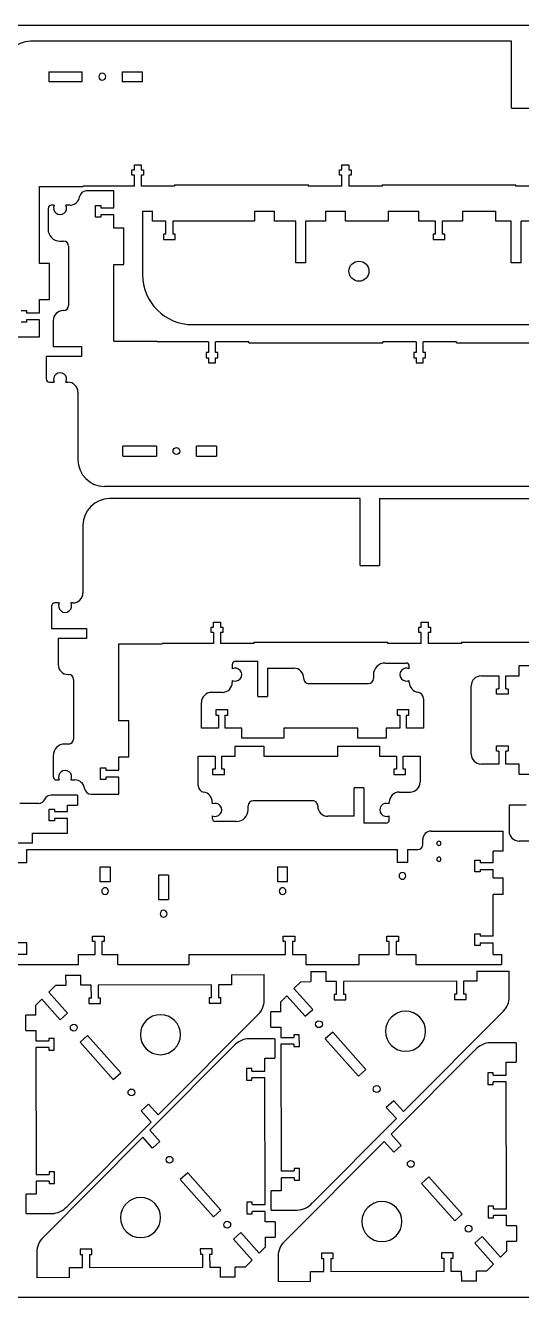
# Model space of a CAD drawing. Header units: millimetres. Extents: x -2614 to 1371, y 670 to 4202.
# Drawn here: x 528 to 825, y 3440 to 4202 of the extents above; entities that cross this region are included whole.
import ezdxf

# ---------------------------------------------------------------- set-up
doc = ezdxf.new("R2010")
doc.units = ezdxf.units.MM
doc.linetypes.add('HIDDEN', pattern=[9.525, 6.35, -3.175])
doc.layers.get('0').update_dxf_attribs({"lineweight": 70})
doc.layers.add('Hidden', color=7, linetype='HIDDEN', lineweight=70)

msp = doc.modelspace()

# ---------------------------------------------------------------- linework, layer by layer
at = {"color": 7, "lineweight": -3}
for p, q in [((1371.33, 4201.8), (101.33, 4201.8)), ((818.85, 4192.3), (530.81, 4192.3)), ((818.85, 4152.3), (818.85, 4192.3)), ((541.79, 4174.1), (561.79, 4174.1)), ((541.79, 4174.1), (541.79, 4168.1)), ((561.79, 4168.1), (561.79, 4174.1)), ((585.79, 4174.1), (597.79, 4174.1)), ((585.79, 4174.1), (585.79, 4168.1)), ((597.79, 4168.1), (597.79, 4174.1)), ((561.79, 4168.1), (541.79, 4168.1)), ((597.79, 4168.1), (585.79, 4168.1)), ((818.85, 4152.3), (838.4, 4152.3)), ((591.55, 4112.1), (591.55, 4115.3)), ((591.55, 4115.3), (593, 4115.3)), ((593, 4115.3), (593, 4118.3)), ((593, 4118.3), (597.1, 4118.3)), ((597.1, 4118.3), (597.1, 4115.3)), ((597.1, 4115.3), (598.55, 4115.3)), ((598.55, 4115.3), (598.55, 4112.1)), ((715.88, 4112.1), (715.88, 4115.3)), ((715.88, 4115.3), (717.33, 4115.3)), ((717.33, 4115.3), (717.33, 4118.3)), ((717.33, 4118.3), (721.43, 4118.3)), ((721.43, 4118.3), (721.43, 4115.3)), ((721.43, 4115.3), (722.88, 4115.3)), ((722.88, 4115.3), (722.88, 4112.1)), ((593, 4112.1), (591.55, 4112.1)), ((593, 4105.6), (593, 4112.1)), ((598.55, 4112.1), (597.1, 4112.1)), ((597.1, 4112.1), (597.1, 4105.6)), ((717.33, 4112.1), (715.88, 4112.1)), ((717.33, 4105.6), (717.33, 4112.1)), ((722.88, 4112.1), (721.43, 4112.1)), ((721.43, 4112.1), (721.43, 4105.6)), ((536.29, 4059.25), (536.29, 4105.3)), ((536.29, 4105.3), (562.25, 4105.3)), ((562.25, 4105.3), (562.25, 4105.6)), ((593, 4105.6), (562.25, 4105.6)), ((580.7, 4102.64), (564.2, 4102.64)), ((580.7, 4092.46), (580.7, 4102.64)), ((617.1, 4105.6), (597.1, 4105.6)), ((617.1, 4106.3), (617.1, 4105.6)), ((617.1, 4106.3), (697.33, 4106.3)), ((697.33, 4105.6), (697.33, 4106.3)), ((717.33, 4105.6), (697.33, 4105.6)), ((741.43, 4105.6), (721.43, 4105.6)), ((741.43, 4106.3), (741.43, 4105.6)), ((741.43, 4106.3), (821.49, 4106.3)), ((821.49, 4105.6), (821.49, 4106.3)), ((841.49, 4105.6), (821.49, 4105.6)), ((541.36, 4092.14), (541.36, 4079.64)), ((545.03, 4094.14), (543.36, 4094.14)), ((554.31, 4094.14), (552.07, 4094.14)), ((569.7, 4086.91), (569.7, 4093.91)), ((569.7, 4093.91), (572.9, 4093.91)), ((572.9, 4093.91), (572.9, 4092.46)), ((572.9, 4092.46), (580.7, 4092.46)), ((572.9, 4086.91), (569.7, 4086.91)), ((580.7, 4088.36), (572.9, 4088.36)), ((572.9, 4088.36), (572.9, 4086.91)), ((580.7, 4080.36), (580.7, 4088.36)), ((597.91, 4090.61), (603.91, 4090.61)), ((597.91, 4090.61), (597.91, 4052.58)), ((603.91, 4084.61), (603.91, 4090.61)), ((611.78, 4084.61), (603.91, 4084.61)), ((611.86, 4076.82), (611.78, 4084.61)), ((664.91, 4084.61), (615.96, 4084.61)), ((615.96, 4084.61), (615.96, 4076.82)), ((664.91, 4090.61), (664.91, 4084.61)), ((664.91, 4090.61), (676.91, 4090.61)), ((676.91, 4084.61), (676.91, 4090.61)), ((689.62, 4084.61), (676.91, 4084.61)), ((689.62, 4059.6), (689.62, 4084.61)), ((695.62, 4059.6), (695.62, 4084.61)), ((707.49, 4084.61), (695.62, 4084.61)), ((707.49, 4090.61), (707.49, 4084.61)), ((707.49, 4090.61), (719.49, 4090.61)), ((719.49, 4084.61), (719.49, 4090.61)), ((744.92, 4084.61), (719.49, 4084.61)), ((744.92, 4090.61), (744.92, 4084.61)), ((744.92, 4090.61), (763.36, 4090.61)), ((763.36, 4084.61), (763.36, 4090.61)), ((773.23, 4084.61), (763.36, 4084.61)), ((773.31, 4076.82), (773.23, 4084.61)), ((777.41, 4084.61), (777.41, 4076.82)), ((789.42, 4084.61), (777.41, 4084.61)), ((789.42, 4090.61), (789.42, 4084.61)), ((789.42, 4090.61), (809.42, 4090.61)), ((809.42, 4084.61), (809.42, 4090.61)), ((818.62, 4084.61), (809.42, 4084.61)), ((818.62, 4059.6), (818.62, 4084.61)), ((824.62, 4059.6), (824.62, 4084.61)), ((833.23, 4084.61), (824.62, 4084.61)), ((586.7, 4080.36), (580.7, 4080.36)), ((586.7, 4058.69), (586.7, 4080.36)), ((611.86, 4076.82), (610.41, 4076.8)), ((610.41, 4076.8), (610.41, 4073.6)), ((617.41, 4076.82), (615.96, 4076.82)), ((617.41, 4073.62), (617.41, 4076.82)), ((773.31, 4076.82), (771.86, 4076.8)), ((771.86, 4076.8), (771.86, 4073.6)), ((778.86, 4076.82), (777.41, 4076.82)), ((778.86, 4073.62), (778.86, 4076.82)), ((548.36, 4072.64), (550.64, 4072.64)), ((553.64, 4069.64), (553.64, 4033.97)), ((610.41, 4073.6), (617.41, 4073.62)), ((771.86, 4073.6), (778.86, 4073.62)), ((542.29, 4059.25), (536.29, 4059.25)), ((542.29, 4037.58), (542.29, 4059.25)), ((580.7, 4058.69), (586.7, 4058.69)), ((580.7, 4012.64), (580.7, 4058.69)), ((695.62, 4059.6), (689.62, 4059.6)), ((824.62, 4059.6), (818.62, 4059.6)), ((525.29, 4031.03), (528.49, 4031.03)), ((528.49, 4031.03), (528.49, 4029.58)), ((536.29, 4037.58), (542.29, 4037.58)), ((536.29, 4029.58), (536.29, 4037.58)), ((528.49, 4024.03), (525.29, 4024.03)), ((528.49, 4029.58), (536.29, 4029.58)), ((536.29, 4025.48), (528.49, 4025.48)), ((528.49, 4025.48), (528.49, 4024.03)), ((536.29, 4015.3), (536.29, 4025.48)), ((544.4, 4024.97), (544.4, 4009.47)), ((550.64, 4030.97), (550.4, 4030.97)), ((627.91, 4022.58), (830.42, 4022.58)), ((519.79, 4015.3), (536.29, 4015.3)), ((544.4, 4009.47), (561.45, 4009.47)), ((561.45, 4009.47), (561.45, 4003.47)), ((580.7, 4012.64), (606.66, 4012.64)), ((606.66, 4012.64), (606.66, 4012.34)), ((637.42, 4012.34), (606.66, 4012.34)), ((637.42, 4012.34), (637.42, 4005.84)), ((661.52, 4012.34), (641.52, 4012.34)), ((641.52, 4005.84), (641.52, 4012.34)), ((661.52, 4011.64), (661.52, 4012.34)), ((661.52, 4011.64), (741.75, 4011.64)), ((761.75, 4012.34), (741.75, 4012.34)), ((741.75, 4012.34), (741.75, 4011.64)), ((761.75, 4012.34), (761.75, 4005.84)), ((785.85, 4012.34), (765.85, 4012.34)), ((765.85, 4005.84), (765.85, 4012.34)), ((785.85, 4011.64), (785.85, 4012.34)), ((785.85, 4011.64), (865.9, 4011.64)), ((561.45, 4003.47), (540.27, 4003.47)), ((540.27, 4003.47), (540.27, 3990.14)), ((635.97, 4005.84), (635.97, 4002.64)), ((637.42, 4005.84), (635.97, 4005.84)), ((635.97, 4002.64), (637.42, 4002.64)), ((637.42, 4002.64), (637.42, 3999.64)), ((642.97, 4005.84), (641.52, 4005.84)), ((641.52, 4002.64), (642.97, 4002.64)), ((641.52, 3999.64), (641.52, 4002.64)), ((642.97, 4002.64), (642.97, 4005.84)), ((760.3, 4005.84), (760.3, 4002.64)), ((761.75, 4005.84), (760.3, 4005.84)), ((760.3, 4002.64), (761.75, 4002.64)), ((761.75, 4002.64), (761.75, 3999.64)), ((767.3, 4005.84), (765.85, 4005.84)), ((765.85, 4002.64), (767.3, 4002.64)), ((765.85, 3999.64), (765.85, 4002.64)), ((767.3, 4002.64), (767.3, 4005.84)), ((637.42, 3999.64), (641.52, 3999.64)), ((761.75, 3999.64), (765.85, 3999.64)), ((542.27, 3988.14), (545.03, 3988.14)), ((552.07, 3988.14), (553.22, 3988.14)), ((559.22, 3982.14), (559.22, 3941.64)), ((606.21, 3949.84), (586.21, 3949.84)), ((586.21, 3943.84), (586.21, 3949.84)), ((606.21, 3949.84), (606.21, 3943.84)), ((642.21, 3949.84), (630.21, 3949.84)), ((630.21, 3943.84), (630.21, 3949.84)), ((642.21, 3949.84), (642.21, 3943.84)), ((586.21, 3943.84), (606.21, 3943.84)), ((630.21, 3943.84), (642.21, 3943.84)), ((863.26, 3925.64), (575.22, 3925.64)), ((728.25, 3918.36), (578.22, 3918.36)), ((728.25, 3878.36), (728.25, 3918.36)), ((739.79, 3918.36), (1166.71, 3918.36)), ((739.79, 3918.36), (739.79, 3878.36)), ((562.22, 3902.36), (562.22, 3861.86)), ((728.25, 3878.36), (739.79, 3878.36)), ((548.04, 3855.86), (545.36, 3855.86)), ((556.22, 3855.86), (555.07, 3855.86)), ((543.36, 3853.86), (543.36, 3840.54)), ((543.36, 3840.54), (564.45, 3840.54)), ((564.45, 3840.54), (564.45, 3834.54)), ((638.97, 3838.16), (638.97, 3841.36)), ((638.97, 3841.36), (640.42, 3841.36)), ((640.42, 3841.36), (640.42, 3844.36)), ((640.42, 3844.36), (644.52, 3844.36)), ((644.52, 3844.36), (644.52, 3841.36)), ((644.52, 3841.36), (645.97, 3841.36)), ((645.97, 3841.36), (645.97, 3838.16)), ((763.3, 3838.16), (763.3, 3841.36)), ((763.3, 3841.36), (764.75, 3841.36)), ((764.75, 3841.36), (764.75, 3844.36)), ((764.75, 3844.36), (768.85, 3844.36)), ((768.85, 3844.36), (768.85, 3841.36)), ((768.85, 3841.36), (770.3, 3841.36)), ((770.3, 3841.36), (770.3, 3838.16)), ((564.45, 3834.54), (547.4, 3834.54)), ((547.4, 3834.54), (547.4, 3819.04)), ((640.42, 3838.16), (638.97, 3838.16)), ((640.42, 3838.16), (640.42, 3831.66)), ((645.97, 3838.16), (644.52, 3838.16)), ((644.52, 3838.16), (644.52, 3831.66)), ((764.75, 3838.16), (763.3, 3838.16)), ((764.75, 3831.66), (764.75, 3838.16)), ((770.3, 3838.16), (768.85, 3838.16)), ((768.85, 3838.16), (768.85, 3831.66)), ((583.71, 3785.31), (583.71, 3831.36)), ((583.71, 3831.36), (609.67, 3831.36)), ((609.67, 3831.36), (609.67, 3831.66)), ((640.42, 3831.66), (609.67, 3831.66)), ((664.52, 3831.66), (644.52, 3831.66)), ((664.52, 3832.36), (664.52, 3831.66)), ((664.52, 3832.36), (744.75, 3832.36)), ((744.75, 3831.66), (744.75, 3832.36)), ((764.75, 3831.66), (744.75, 3831.66)), ((788.85, 3831.66), (768.85, 3831.66)), ((788.85, 3832.36), (788.85, 3831.66)), ((788.85, 3832.36), (868.83, 3832.36)), ((651.66, 3818.94), (651.66, 3816.48)), ((653.66, 3820.94), (666.99, 3820.94)), ((666.99, 3799.86), (666.99, 3820.94)), ((743.16, 3819.86), (755.66, 3819.86)), ((757.66, 3816.48), (757.66, 3817.86)), ((843.38, 3818.18), (823.38, 3818.18)), ((823.38, 3812.18), (823.38, 3818.18)), ((553.4, 3813.04), (553.64, 3813.04)), ((556.64, 3810.04), (556.64, 3774.37)), ((672.79, 3816.81), (688.48, 3816.81)), ((672.79, 3816.81), (672.79, 3799.86)), ((736.16, 3812.86), (736.16, 3810.58)), ((800.71, 3812.18), (811.34, 3812.18)), ((811.34, 3812.18), (811.34, 3804.38)), ((815.44, 3812.18), (823.38, 3812.18)), ((815.44, 3804.38), (815.44, 3812.18)), ((651.66, 3809.44), (651.66, 3808.29)), ((697.48, 3807.58), (733.16, 3807.58)), ((757.66, 3808.29), (757.66, 3809.44)), ((794.71, 3765.38), (794.71, 3806.18)), ((809.89, 3804.38), (811.34, 3804.38)), ((809.89, 3801.18), (809.89, 3804.38)), ((815.44, 3804.38), (816.89, 3804.38)), ((816.89, 3804.38), (816.89, 3801.18)), ((633.16, 3780.79), (633.16, 3796.29)), ((645.66, 3802.29), (639.16, 3802.29)), ((666.99, 3799.86), (672.79, 3799.86)), ((766.16, 3798.4), (766.16, 3780.79)), ((816.89, 3801.18), (809.89, 3801.18)), ((641.89, 3791.79), (641.89, 3788.59)), ((648.89, 3791.79), (641.89, 3791.79)), ((641.89, 3788.59), (643.34, 3788.59)), ((643.34, 3788.59), (643.34, 3780.79)), ((647.44, 3788.59), (648.89, 3788.59)), ((647.44, 3780.79), (647.44, 3788.59)), ((648.89, 3788.59), (648.89, 3791.79)), ((750.43, 3791.79), (750.43, 3788.59)), ((757.43, 3791.79), (750.43, 3791.79)), ((750.43, 3788.59), (751.88, 3788.59)), ((751.88, 3788.59), (751.88, 3780.79)), ((755.98, 3788.59), (757.43, 3788.59)), ((755.98, 3780.79), (755.98, 3788.59)), ((757.43, 3788.59), (757.43, 3791.79)), ((589.71, 3785.31), (583.71, 3785.31)), ((589.71, 3763.64), (589.71, 3785.31)), ((643.34, 3780.79), (633.16, 3780.79)), ((657.44, 3780.79), (647.44, 3780.79)), ((657.44, 3774.79), (657.44, 3780.79)), ((682.44, 3780.79), (682.44, 3774.79)), ((726.8, 3780.79), (682.44, 3780.79)), ((726.8, 3774.79), (726.8, 3780.79)), ((743.88, 3780.79), (743.88, 3774.79)), ((751.88, 3780.79), (743.88, 3780.79)), ((766.16, 3780.79), (755.98, 3780.79)), ((682.44, 3774.79), (657.44, 3774.79)), ((743.88, 3774.79), (726.8, 3774.79)), ((544.36, 3764.37), (544.36, 3751.86)), ((553.64, 3771.37), (551.36, 3771.37)), ((653.45, 3770.1), (670.53, 3770.1)), ((653.45, 3764.1), (653.45, 3770.1)), ((670.53, 3770.1), (670.53, 3764.1)), ((714.89, 3770.1), (739.89, 3770.1)), ((714.89, 3764.1), (714.89, 3770.1)), ((739.89, 3770.1), (739.89, 3764.1)), ((809.89, 3770.38), (816.89, 3770.38)), ((809.89, 3767.18), (809.89, 3770.38)), ((811.34, 3767.18), (809.89, 3767.18)), ((811.34, 3767.18), (811.34, 3759.38)), ((816.89, 3767.18), (815.44, 3767.18)), ((815.44, 3759.38), (815.44, 3767.18)), ((816.89, 3770.38), (816.89, 3767.18)), ((572.71, 3750.09), (572.71, 3757.09)), ((572.71, 3757.09), (575.91, 3757.09)), ((575.91, 3757.09), (575.91, 3755.64)), ((583.71, 3755.64), (583.71, 3763.64)), ((583.71, 3763.64), (589.71, 3763.64)), ((631.17, 3746.49), (631.17, 3764.1)), ((631.17, 3764.1), (641.35, 3764.1)), ((641.35, 3764.1), (641.35, 3756.3)), ((645.45, 3764.1), (653.45, 3764.1)), ((645.45, 3756.3), (645.45, 3764.1)), ((670.53, 3764.1), (714.89, 3764.1)), ((739.89, 3764.1), (749.89, 3764.1)), ((749.89, 3764.1), (749.89, 3756.3)), ((753.99, 3764.1), (764.17, 3764.1)), ((753.99, 3756.3), (753.99, 3764.1)), ((764.17, 3764.1), (764.17, 3748.61)), ((811.34, 3759.38), (800.71, 3759.38)), ((823.38, 3759.38), (815.44, 3759.38)), ((823.38, 3753.38), (823.38, 3759.38)), ((546.36, 3749.86), (548.04, 3749.86)), ((555.07, 3749.86), (557.32, 3749.86)), ((575.91, 3750.09), (572.71, 3750.09)), ((575.91, 3755.64), (583.71, 3755.64)), ((583.71, 3751.54), (575.91, 3751.54)), ((575.91, 3751.54), (575.91, 3750.09)), ((583.71, 3741.36), (583.71, 3751.54)), ((639.9, 3756.3), (639.9, 3753.1)), ((641.35, 3756.3), (639.9, 3756.3)), ((639.9, 3753.1), (646.9, 3753.1)), ((646.9, 3756.3), (645.45, 3756.3)), ((646.9, 3753.1), (646.9, 3756.3)), ((748.44, 3756.3), (748.44, 3753.1)), ((749.89, 3756.3), (748.44, 3756.3)), ((748.44, 3753.1), (755.44, 3753.1)), ((755.44, 3756.3), (753.99, 3756.3)), ((755.44, 3753.1), (755.44, 3756.3)), ((823.38, 3753.38), (843.38, 3753.38)), ((724.54, 3728.08), (724.54, 3745.04)), ((730.34, 3745.04), (724.54, 3745.04)), ((730.34, 3745.04), (730.34, 3723.95)), ((751.67, 3742.61), (758.17, 3742.61)), ((535.74, 3735.83), (524.45, 3735.83)), ((558.95, 3740.77), (543.14, 3740.77)), ((552.95, 3730.95), (552.95, 3734.77)), ((552.95, 3734.77), (558.95, 3734.77)), ((558.95, 3740.77), (558.95, 3734.77)), ((567.2, 3741.36), (583.71, 3741.36)), ((639.67, 3736.61), (639.67, 3735.45)), ((661.17, 3732.04), (661.17, 3734.31)), ((699.85, 3737.31), (664.17, 3737.31)), ((745.67, 3735.45), (745.67, 3736.61)), ((817.34, 3734.75), (817.34, 3719.26)), ((827.52, 3734.75), (817.34, 3734.75)), ((541.95, 3725.4), (541.95, 3732.4)), ((541.95, 3732.4), (545.15, 3732.4)), ((545.15, 3732.4), (545.15, 3730.95)), ((545.15, 3730.95), (552.95, 3730.95)), ((552.95, 3726.85), (545.15, 3726.85)), ((545.15, 3726.85), (545.15, 3725.4)), ((552.95, 3717.9), (552.95, 3726.85)), ((639.67, 3728.41), (639.67, 3727.04)), ((724.54, 3728.08), (708.84, 3728.08)), ((745.67, 3725.95), (745.67, 3728.41)), ((545.15, 3725.4), (541.95, 3725.4)), ((654.17, 3725.04), (641.67, 3725.04)), ((743.67, 3723.95), (730.34, 3723.95)), ((770.73, 3719.24), (813.93, 3719.24)), ((813.93, 3707.25), (813.93, 3719.24)), ((531.95, 3711.9), (512.95, 3711.9)), ((531.95, 3711.9), (531.95, 3717.9)), ((531.95, 3717.9), (552.95, 3717.9)), ((765.73, 3711.24), (765.73, 3714.24)), ((829.84, 3713.26), (823.34, 3713.26)), ((528.61, 3708.24), (750.53, 3708.24)), ((528.61, 3700.46), (528.61, 3708.24)), ((750.53, 3700.36), (750.53, 3708.24)), ((756.53, 3708.24), (762.73, 3708.24)), ((756.53, 3708.24), (756.53, 3700.36)), ((807.93, 3700.29), (807.93, 3707.25)), ((813.93, 3707.25), (807.93, 3707.25)), ((522.61, 3700.46), (528.61, 3700.46)), ((572.5, 3688.84), (572.5, 3697.84)), ((572.5, 3697.84), (578.5, 3697.84)), ((578.5, 3697.84), (578.5, 3688.84)), ((678.73, 3697.84), (678.73, 3688.84)), ((678.73, 3697.84), (684.73, 3697.84)), ((684.73, 3688.84), (684.73, 3697.84)), ((756.53, 3700.36), (750.53, 3700.36)), ((796.93, 3694.74), (796.93, 3701.74)), ((796.93, 3701.74), (800.13, 3701.74)), ((800.13, 3701.74), (800.13, 3700.29)), ((807.93, 3700.29), (800.13, 3700.29)), ((800.13, 3696.19), (807.93, 3696.19)), ((800.13, 3696.19), (800.13, 3694.74)), ((807.93, 3691.19), (807.93, 3696.19)), ((578.5, 3688.84), (572.5, 3688.84)), ((613.51, 3692.84), (607.51, 3692.84)), ((607.51, 3692.84), (607.51, 3678.18)), ((613.51, 3692.84), (613.51, 3678.18)), ((684.73, 3688.84), (678.73, 3688.84)), ((800.13, 3694.74), (796.93, 3694.74)), ((807.93, 3691.19), (813.93, 3691.19)), ((813.93, 3681.32), (813.93, 3691.19)), ((807.93, 3656.32), (807.93, 3681.32)), ((813.93, 3681.32), (807.93, 3681.32)), ((607.51, 3678.18), (613.51, 3678.18)), ((796.93, 3650.77), (796.93, 3657.77)), ((796.93, 3657.77), (800.13, 3657.77)), ((800.13, 3657.77), (800.13, 3656.32)), ((528.61, 3652.27), (522.61, 3652.27)), ((528.61, 3645.27), (528.61, 3652.27)), ((568.01, 3653.07), (568.01, 3656.27)), ((568.01, 3656.27), (575.01, 3656.27)), ((569.46, 3653.07), (568.01, 3653.07)), ((569.46, 3645.27), (569.46, 3653.07)), ((575.01, 3653.07), (573.56, 3653.07)), ((573.56, 3653.07), (573.56, 3645.27)), ((575.01, 3656.27), (575.01, 3653.07)), ((682.07, 3653.07), (682.07, 3656.27)), ((682.07, 3656.27), (689.07, 3656.27)), ((683.52, 3653.07), (682.07, 3653.07)), ((683.52, 3645.27), (683.52, 3653.07)), ((689.07, 3653.07), (687.62, 3653.07)), ((687.62, 3653.07), (687.62, 3645.27)), ((689.07, 3656.27), (689.07, 3653.07)), ((744.13, 3653.07), (744.13, 3656.27)), ((744.13, 3656.27), (751.13, 3656.27)), ((745.58, 3653.07), (744.13, 3653.07)), ((745.58, 3645.27), (745.58, 3653.07)), ((751.13, 3653.07), (749.68, 3653.07)), ((749.68, 3653.07), (749.68, 3645.27)), ((751.13, 3656.27), (751.13, 3653.07)), ((800.13, 3650.77), (796.93, 3650.77)), ((807.93, 3656.32), (800.13, 3656.32)), ((800.13, 3652.22), (807.93, 3652.22)), ((800.13, 3652.22), (800.13, 3650.77)), ((807.93, 3645.26), (807.93, 3652.22)), ((528.61, 3645.27), (522.61, 3645.27)), ((559.51, 3639.27), (559.51, 3645.27)), ((559.51, 3645.27), (569.46, 3645.27)), ((573.56, 3645.27), (583.14, 3645.27)), ((583.14, 3639.27), (583.14, 3645.27)), ((625.56, 3645.27), (625.56, 3639.27)), ((625.56, 3645.27), (683.52, 3645.27)), ((687.62, 3645.27), (695.62, 3645.27)), ((695.62, 3645.27), (695.62, 3639.27)), ((727.58, 3639.27), (727.58, 3645.27)), ((727.58, 3645.27), (745.58, 3645.27)), ((749.68, 3645.27), (761.63, 3645.27)), ((761.63, 3645.27), (761.63, 3639.27)), ((807.93, 3645.26), (812.93, 3645.26)), ((812.93, 3645.26), (812.93, 3639.27)), ((515.51, 3639.27), (559.51, 3639.27)), ((583.14, 3639.27), (625.56, 3639.27)), ((695.62, 3639.27), (727.58, 3639.27)), ((698.7, 3635.01), (707.86, 3635.06)), ((698.7, 3635.01), (698.72, 3629.02)), ((707.87, 3629.05), (707.86, 3635.06)), ((761.63, 3639.27), (812.93, 3639.27)), ((798.08, 3635.25), (817.49, 3635.34)), ((798.08, 3635.25), (798.09, 3629.27)), ((817.53, 3619.87), (817.49, 3635.34)), ((551.88, 3632.96), (561.04, 3633.01)), ((551.88, 3632.96), (551.9, 3626.97)), ((561.05, 3627), (561.04, 3633.01)), ((639.24, 3627.19), (571.33, 3627.02)), ((639.28, 3619.41), (639.24, 3627.19)), ((651.27, 3627.22), (643.33, 3627.2)), ((643.33, 3627.2), (643.37, 3619.41)), ((651.26, 3633.2), (670.67, 3633.29)), ((651.26, 3633.2), (651.27, 3627.22)), ((670.71, 3617.82), (670.67, 3633.29)), ((692.72, 3629.01), (688.59, 3624.86)), ((692.72, 3629.01), (698.72, 3629.02)), ((714.06, 3629.06), (707.87, 3629.05)), ((714.1, 3621.26), (714.06, 3629.06)), ((786.06, 3629.24), (718.15, 3629.07)), ((718.15, 3629.07), (718.19, 3621.27)), ((786.1, 3621.46), (786.06, 3629.24)), ((798.09, 3629.27), (790.15, 3629.25)), ((790.15, 3629.25), (790.19, 3621.46)), ((545.9, 3626.96), (541.77, 3622.81)), ((541.77, 3622.81), (552.98, 3610.21)), ((545.9, 3626.96), (551.9, 3626.97)), ((567.24, 3627.01), (561.05, 3627)), ((567.28, 3619.21), (567.24, 3627.01)), ((571.33, 3627.02), (571.37, 3619.22)), ((684.35, 3620.6), (680.75, 3616.98)), ((684.35, 3620.6), (695.32, 3608.28)), ((688.59, 3624.86), (699.8, 3612.26)), ((714.1, 3621.26), (712.65, 3621.26)), ((712.65, 3621.26), (712.66, 3618.06)), ((719.65, 3621.28), (718.19, 3621.27)), ((719.66, 3618.08), (719.65, 3621.28)), ((786.1, 3621.46), (784.65, 3621.45)), ((784.65, 3621.45), (784.66, 3618.25)), ((791.65, 3621.47), (790.19, 3621.46)), ((791.66, 3618.27), (791.65, 3621.47)), ((537.53, 3618.55), (533.93, 3614.93)), ((533.94, 3608.93), (533.93, 3614.93)), ((537.53, 3618.55), (548.5, 3606.23)), ((567.28, 3619.21), (565.83, 3619.21)), ((565.83, 3619.21), (565.84, 3616.01)), ((565.84, 3616.01), (572.84, 3616.03)), ((572.83, 3619.23), (571.37, 3619.22)), ((572.84, 3616.03), (572.83, 3619.23)), ((639.28, 3619.41), (637.83, 3619.4)), ((637.83, 3619.4), (637.84, 3616.2)), ((637.84, 3616.2), (644.84, 3616.22)), ((644.83, 3619.42), (643.37, 3619.41)), ((644.84, 3616.22), (644.83, 3619.42)), ((680.76, 3610.98), (680.75, 3616.98)), ((695.32, 3608.28), (699.8, 3612.26)), ((712.66, 3618.06), (719.66, 3618.08)), ((784.66, 3618.25), (791.66, 3618.27)), ((533.94, 3608.93), (527.95, 3608.92)), ((527.95, 3599.77), (527.95, 3608.92)), ((548.5, 3606.23), (552.98, 3610.21)), ((667.21, 3609.33), (607.3, 3549.17)), ((680.76, 3610.98), (674.77, 3610.97)), ((674.77, 3601.82), (674.77, 3610.97)), ((814.03, 3611.38), (754.12, 3551.22)), ((527.95, 3599.77), (533.96, 3599.78)), ((533.96, 3599.78), (533.97, 3593.59)), ((564.95, 3596.77), (560.47, 3592.78)), ((564.95, 3596.77), (584.89, 3574.35)), ((674.77, 3601.82), (680.78, 3601.83)), ((680.78, 3601.83), (680.79, 3595.64)), ((691.79, 3597.09), (688.59, 3597.09)), ((688.59, 3597.09), (688.59, 3595.64)), ((691.8, 3590.09), (691.79, 3597.09)), ((711.77, 3598.82), (707.29, 3594.83)), ((711.77, 3598.82), (731.71, 3576.4)), ((533.97, 3593.59), (541.77, 3593.59)), ((541.78, 3589.49), (533.98, 3589.5)), ((533.98, 3589.5), (534.14, 3513.59)), ((544.97, 3595.04), (541.77, 3595.04)), ((541.77, 3595.04), (541.77, 3593.59)), ((541.78, 3589.49), (541.78, 3588.04)), ((544.98, 3588.04), (544.97, 3595.04)), ((560.47, 3592.78), (580.41, 3570.36)), ((602.3, 3540.05), (652.61, 3590.57)), ((677.18, 3594.82), (661.73, 3594.79)), ((677.18, 3594.82), (677.18, 3583.21)), ((680.79, 3595.64), (688.59, 3595.64)), ((688.6, 3591.54), (680.8, 3591.55)), ((680.8, 3591.55), (680.96, 3515.64)), ((688.6, 3591.54), (688.6, 3590.09)), ((688.6, 3590.09), (691.8, 3590.09)), ((707.29, 3594.83), (727.23, 3572.41)), ((821.66, 3592.4), (806.21, 3592.37)), ((821.66, 3592.4), (821.66, 3580.79)), ((541.78, 3588.04), (544.98, 3588.04)), ((671.2, 3583.2), (677.18, 3583.21)), ((671.21, 3575.46), (671.2, 3583.2)), ((746.78, 3537.63), (797.09, 3588.15)), ((580.41, 3570.36), (584.89, 3574.35)), ((663.41, 3576.91), (660.21, 3576.92)), ((660.21, 3576.92), (660.22, 3569.92)), ((663.41, 3575.46), (663.41, 3576.91)), ((663.41, 3575.46), (671.21, 3575.46)), ((727.23, 3572.41), (731.71, 3576.4)), ((807.89, 3574.49), (804.69, 3574.5)), ((804.69, 3574.5), (804.7, 3567.5)), ((807.89, 3573.04), (807.89, 3574.49)), ((815.68, 3580.78), (821.66, 3580.79)), ((815.69, 3573.04), (815.68, 3580.78)), ((660.22, 3569.92), (663.42, 3569.92)), ((663.42, 3569.92), (663.42, 3571.37)), ((671.22, 3571.37), (663.42, 3571.37)), ((671.38, 3495.46), (671.22, 3571.37)), ((804.7, 3567.5), (807.9, 3567.5)), ((807.89, 3573.04), (815.69, 3573.04)), ((807.9, 3567.5), (807.9, 3568.95)), ((815.7, 3568.95), (807.9, 3568.95)), ((815.86, 3493.04), (815.7, 3568.95)), ((601.51, 3555.67), (597.02, 3551.69)), ((597.02, 3551.69), (603.06, 3544.91)), ((601.51, 3555.67), (607.3, 3549.17)), ((748.33, 3557.72), (743.84, 3553.74)), ((743.84, 3553.74), (749.88, 3546.96)), ((748.33, 3557.72), (754.12, 3551.22)), ((603.06, 3544.91), (552.75, 3494.39)), ((749.88, 3546.96), (699.57, 3496.44)), ((538.15, 3475.63), (598.06, 3535.79)), ((603.85, 3529.28), (598.06, 3535.79)), ((608.33, 3533.27), (602.3, 3540.05)), ((752.81, 3530.85), (746.78, 3537.63)), ((603.85, 3529.28), (608.33, 3533.27)), ((682.63, 3473.21), (742.54, 3533.37)), ((748.33, 3526.86), (742.54, 3533.37)), ((748.33, 3526.86), (752.81, 3530.85)), ((534.14, 3513.59), (541.94, 3513.59)), ((541.93, 3515.04), (541.94, 3513.59)), ((545.13, 3515.04), (541.93, 3515.04)), ((545.15, 3508.04), (545.13, 3515.04)), ((624.95, 3514.59), (620.47, 3510.61)), ((644.89, 3492.18), (624.95, 3514.59)), ((680.96, 3515.64), (688.76, 3515.64)), ((688.75, 3517.09), (688.76, 3515.64)), ((691.95, 3517.09), (688.75, 3517.09)), ((691.97, 3510.09), (691.95, 3517.09)), ((541.95, 3509.49), (534.14, 3509.5)), ((534.14, 3509.5), (534.16, 3501.76)), ((541.95, 3509.49), (541.95, 3508.04)), ((541.95, 3508.04), (545.15, 3508.04)), ((640.41, 3488.19), (620.47, 3510.61)), ((688.77, 3511.54), (680.96, 3511.55)), ((680.96, 3511.55), (680.98, 3503.81)), ((688.77, 3511.54), (688.77, 3510.09)), ((688.77, 3510.09), (691.97, 3510.09)), ((769.43, 3512.17), (764.95, 3508.19)), ((784.89, 3485.77), (764.95, 3508.19)), ((789.37, 3489.76), (769.43, 3512.17)), ((534.16, 3501.76), (528.17, 3501.75)), ((528.17, 3490.13), (528.17, 3501.75)), ((680.98, 3503.81), (674.99, 3503.8)), ((674.99, 3492.18), (674.99, 3503.8)), ((528.17, 3490.13), (543.63, 3490.17)), ((640.41, 3488.19), (644.89, 3492.18)), ((663.57, 3496.91), (660.37, 3496.92)), ((660.37, 3496.92), (660.39, 3489.92)), ((663.57, 3495.46), (663.57, 3496.91)), ((663.57, 3495.46), (671.38, 3495.46)), ((663.59, 3489.92), (663.59, 3491.37)), ((671.39, 3491.37), (663.59, 3491.37)), ((671.4, 3485.18), (671.39, 3491.37)), ((674.99, 3492.18), (690.45, 3492.22)), ((808.05, 3494.49), (804.85, 3494.5)), ((804.85, 3494.5), (804.87, 3487.5)), ((808.05, 3493.04), (808.05, 3494.49)), ((808.05, 3493.04), (815.86, 3493.04)), ((660.39, 3489.92), (663.59, 3489.92)), ((677.41, 3485.19), (671.4, 3485.18)), ((677.41, 3485.19), (677.41, 3476.04)), ((784.89, 3485.77), (789.37, 3489.76)), ((804.87, 3487.5), (808.07, 3487.5)), ((808.07, 3487.5), (808.07, 3488.95)), ((815.87, 3488.95), (808.07, 3488.95)), ((815.88, 3482.76), (815.87, 3488.95)), ((821.89, 3482.77), (815.88, 3482.76)), ((821.89, 3482.77), (821.89, 3473.62)), ((656.85, 3478.73), (652.37, 3474.75)), ((663.58, 3462.15), (652.37, 3474.75)), ((667.82, 3466.41), (656.85, 3478.73)), ((671.42, 3476.03), (677.41, 3476.04)), ((671.42, 3476.03), (671.43, 3470.03)), ((801.33, 3476.31), (796.85, 3472.33)), ((812.3, 3463.99), (801.33, 3476.31)), ((534.65, 3467.13), (534.69, 3451.67)), ((567.52, 3468.76), (560.52, 3468.74)), ((560.52, 3468.74), (560.53, 3465.54)), ((567.52, 3465.56), (567.52, 3468.76)), ((639.51, 3468.95), (632.51, 3468.93)), ((632.51, 3468.93), (632.53, 3465.73)), ((639.52, 3465.75), (639.51, 3468.95)), ((667.82, 3466.41), (671.43, 3470.03)), ((808.06, 3459.73), (796.85, 3472.33)), ((812.3, 3463.99), (815.91, 3467.61)), ((815.9, 3473.61), (821.89, 3473.62)), ((815.9, 3473.61), (815.91, 3467.61)), ((560.53, 3465.54), (561.98, 3465.54)), ((562.02, 3457.76), (561.98, 3465.54)), ((566.08, 3465.55), (567.52, 3465.56)), ((566.08, 3465.55), (566.11, 3457.77)), ((632.53, 3465.73), (633.98, 3465.74)), ((634.02, 3457.94), (633.98, 3465.74)), ((638.08, 3465.75), (639.52, 3465.75)), ((638.08, 3465.75), (638.11, 3457.95)), ((659.46, 3458), (663.58, 3462.15)), ((679.13, 3464.71), (679.17, 3449.25)), ((712, 3466.34), (705, 3466.32)), ((705, 3466.32), (705.01, 3463.12)), ((705.01, 3463.12), (706.46, 3463.12)), ((706.5, 3455.34), (706.46, 3463.12)), ((710.56, 3463.13), (712, 3463.14)), ((710.56, 3463.13), (710.59, 3455.35)), ((712, 3463.14), (712, 3466.34)), ((783.99, 3466.53), (776.99, 3466.51)), ((776.99, 3466.51), (777.01, 3463.31)), ((777.01, 3463.31), (778.46, 3463.32)), ((778.5, 3455.52), (778.46, 3463.32)), ((782.56, 3463.33), (784, 3463.33)), ((782.56, 3463.33), (782.59, 3455.53)), ((784, 3463.33), (783.99, 3466.53)), ((803.94, 3455.58), (808.06, 3459.73)), ((554.09, 3457.74), (562.02, 3457.76)), ((554.1, 3451.76), (554.09, 3457.74)), ((566.11, 3457.77), (634.02, 3457.94)), ((638.11, 3457.95), (644.31, 3457.96)), ((644.31, 3457.96), (644.32, 3451.95)), ((653.47, 3452), (644.32, 3451.95)), ((659.46, 3458), (653.46, 3457.99)), ((653.47, 3452), (653.46, 3457.99)), ((698.57, 3455.32), (706.5, 3455.34)), ((698.58, 3449.34), (698.57, 3455.32)), ((710.59, 3455.35), (778.5, 3455.52)), ((782.59, 3455.53), (788.79, 3455.54)), ((788.79, 3455.54), (788.8, 3449.53)), ((803.94, 3455.58), (797.94, 3455.57)), ((797.95, 3449.58), (797.94, 3455.57)), ((554.1, 3451.76), (534.69, 3451.67)), ((698.58, 3449.34), (679.17, 3449.25)), ((797.95, 3449.58), (788.8, 3449.53)), ((1371.33, 3439.8), (101.33, 3439.8))]:
    msp.add_line(p, q, dxfattribs=at)
at = {"color": 7, "lineweight": -3, "extrusion": (0, 0, -1)}
msp.add_circle((-573.79, 4171.1), 2.05, dxfattribs=at)
at = {"color": 7, "lineweight": -3}
for centre, radius in [((727.49, 4054.59), 6), ((618.21, 3946.84), 2.05), ((703.55, 3603.55), 2.05), ((556.73, 3601.5), 2.05), ((738.11, 3564.7), 2.05), ((591.29, 3562.65), 2.05), ((614.07, 3522.31), 2.05), ((758.55, 3519.89), 2.05), ((648.63, 3483.46), 2.05), ((793.11, 3481.04), 2.05)]:
    msp.add_circle(centre, radius, dxfattribs=at)
at = {"color": 7, "lineweight": -3, "extrusion": (1.14383e-17, 3.2929e-16, -1)}
msp.add_circle((-775.37, 3711.87), 1.25, dxfattribs=at)
at = {"color": 7, "lineweight": -3, "extrusion": (1.14383e-17, 3.30231e-16, -1)}
msp.add_circle((-775.37, 3702.35), 1.25, dxfattribs=at)
at = {"color": 7, "lineweight": -3, "extrusion": (1.14383e-17, -4.9792e-17, -1)}
for centre in [(-753.53, 3692.4), (-575.5, 3683.27), (-681.73, 3683.27), (-610.51, 3669.75)]:
    msp.add_circle(centre, 2.05, dxfattribs=at)
at = {"color": 7, "lineweight": -3, "extrusion": (-6.12303e-17, 4.27525e-15, -1)}
for centre in [(-608.61, 3597.25), (-755.43, 3599.3)]:
    msp.add_circle(centre, 12, dxfattribs=at)
at = {"color": 7, "lineweight": -3, "extrusion": (6.12303e-17, -4.27525e-15, -1)}
for centre in [(-596.74, 3487.71), (-741.22, 3485.29)]:
    msp.add_circle(centre, 12, dxfattribs=at)
at = {"color": 7, "lineweight": -3}
for centre, radius, start, end in [((530.81, 4176.3), 16, 90, 180), ((564.2, 4098.64), 4, 90, 171.37306), ((543.36, 4092.14), 2, 90, 180), ((548.55, 4092.41), 3.92, 153.81145, 26.18855), ((554.31, 4100.14), 6, 270, 351.37306), ((548.36, 4079.64), 7, 180, 270), ((550.64, 4069.64), 3, 0, 90), ((627.91, 4052.58), 30, 180, 270), ((550.64, 4033.97), 3, 270, 360), ((550.4, 4024.97), 6, 90, 180), ((548.55, 3989.87), 3.92, 333.81145, 206.18855), ((542.27, 3990.14), 2, 180, 270), ((553.22, 3982.14), 6, 0, 90), ((575.22, 3941.64), 16, 180, 270), ((578.22, 3902.36), 16, 90, 180), ((545.36, 3853.86), 2, 90, 180), ((551.56, 3854.13), 3.92, 153.81145, 26.18855), ((556.22, 3861.86), 6, 270, 360), ((553.4, 3819.04), 6, 180, 270), ((653.66, 3818.94), 2, 90, 180), ((743.16, 3812.86), 7, 90, 180), ((755.66, 3817.86), 2, 360, 90), ((553.64, 3810.04), 3, 360, 90), ((653.39, 3812.96), 3.92, 243.81145, 116.18855), ((688.48, 3810.81), 6, 358.49662, 90), ((697.48, 3810.58), 3, 178.49662, 270), ((733.16, 3810.58), 3, 270, 0), ((755.93, 3812.96), 3.92, 63.81145, 296.18855), ((800.71, 3806.18), 6, 90, 180), ((645.66, 3808.29), 6, 270, 360), ((763.66, 3808.29), 6, 180, 261.37307), ((639.16, 3796.29), 6, 90, 180), ((762.16, 3798.4), 4, 0, 81.37307), ((553.64, 3774.37), 3, 270, 360), ((551.36, 3764.37), 7, 90, 180), ((800.71, 3765.38), 6, 180, 270), ((546.36, 3751.86), 2, 180, 270), ((551.56, 3751.59), 3.92, 333.81145, 206.18855), ((557.32, 3743.86), 6, 8.62694, 90), ((567.2, 3745.36), 4, 188.62694, 270), ((635.17, 3746.49), 4, 180, 261.37307), ((633.67, 3736.61), 6, 0, 81.37307), ((751.67, 3736.61), 6, 90, 180), ((758.17, 3748.61), 6, 270, 360), ((535.74, 3739.83), 4, 270, 337.51966), ((543.14, 3736.77), 4, 90, 157.51966), ((641.4, 3731.93), 3.92, 243.81145, 116.18855), ((664.17, 3734.31), 3, 90, 180), ((699.85, 3734.31), 3, 358.49662, 90), ((708.84, 3734.08), 6, 178.49662, 270), ((743.94, 3731.93), 3.92, 63.81145, 296.18855), ((641.67, 3727.04), 2, 180, 270), ((654.17, 3732.04), 7, 270, 0), ((743.67, 3725.95), 2, 270, 360), ((770.73, 3714.24), 5, 90, 180), ((823.34, 3719.26), 6, 180, 270), ((762.73, 3711.24), 3, 270, 0), ((805.53, 3619.84), 12, 315.11778, 0.14389), ((658.71, 3617.79), 12, 315.11778, 0.14389), ((661.75, 3582.79), 12, 90.11778, 139.62858), ((806.23, 3580.37), 12, 90.11778, 139.62858), ((543.61, 3502.17), 12, 270.11778, 319.62858), ((690.43, 3504.22), 12, 270.11778, 319.62858), ((546.65, 3467.16), 12, 135.11778, 180.14389), ((691.13, 3464.74), 12, 135.11778, 180.14389)]:
    msp.add_arc(centre, radius, start, end, dxfattribs=at)
at = {"layer": 'Hidden', "lineweight": -3}
for p, q in [((541.77, 3622.81), (541.77, 3622.81)), ((684.35, 3620.6), (684.35, 3620.6)), ((688.59, 3624.86), (688.59, 3624.86)), ((537.53, 3618.55), (537.53, 3618.55)), ((699.8, 3612.26), (699.8, 3612.26)), ((548.5, 3606.23), (548.5, 3606.23)), ((552.98, 3610.21), (552.98, 3610.21)), ((695.32, 3608.28), (695.32, 3608.28)), ((564.95, 3596.77), (564.95, 3596.77)), ((711.77, 3598.82), (711.77, 3598.82)), ((560.47, 3592.78), (560.47, 3592.78)), ((707.29, 3594.83), (707.29, 3594.83)), ((584.89, 3574.35), (584.89, 3574.35)), ((731.71, 3576.4), (731.71, 3576.4)), ((580.41, 3570.36), (580.41, 3570.36)), ((727.23, 3572.41), (727.23, 3572.41)), ((597.02, 3551.69), (597.02, 3551.69)), ((601.51, 3555.67), (601.51, 3555.67)), ((743.84, 3553.74), (743.84, 3553.74)), ((748.33, 3557.72), (748.33, 3557.72)), ((754.12, 3551.22), (754.12, 3551.22)), ((603.06, 3544.91), (603.06, 3544.91)), ((607.3, 3549.17), (607.3, 3549.17)), ((749.88, 3546.96), (749.88, 3546.96)), ((598.06, 3535.79), (598.06, 3535.79)), ((602.3, 3540.05), (602.3, 3540.05)), ((746.78, 3537.63), (746.78, 3537.63)), ((603.85, 3529.28), (603.85, 3529.28)), ((608.33, 3533.27), (608.33, 3533.27)), ((742.54, 3533.37), (742.54, 3533.37)), ((752.81, 3530.85), (752.81, 3530.85)), ((748.33, 3526.86), (748.33, 3526.86)), ((624.95, 3514.59), (624.95, 3514.59)), ((620.47, 3510.61), (620.47, 3510.61)), ((764.95, 3508.19), (764.95, 3508.19)), ((769.43, 3512.17), (769.43, 3512.17)), ((644.89, 3492.18), (644.89, 3492.18)), ((640.41, 3488.19), (640.41, 3488.19)), ((784.89, 3485.77), (784.89, 3485.77)), ((789.37, 3489.76), (789.37, 3489.76)), ((652.37, 3474.75), (652.37, 3474.75)), ((656.85, 3478.73), (656.85, 3478.73)), ((801.33, 3476.31), (801.33, 3476.31)), ((796.85, 3472.33), (796.85, 3472.33)), ((663.58, 3462.15), (663.58, 3462.15)), ((667.82, 3466.41), (667.82, 3466.41)), ((808.06, 3459.73), (808.06, 3459.73)), ((812.3, 3463.99), (812.3, 3463.99))]:
    msp.add_line(p, q, dxfattribs=at)

doc.saveas('drawing.dxf')
